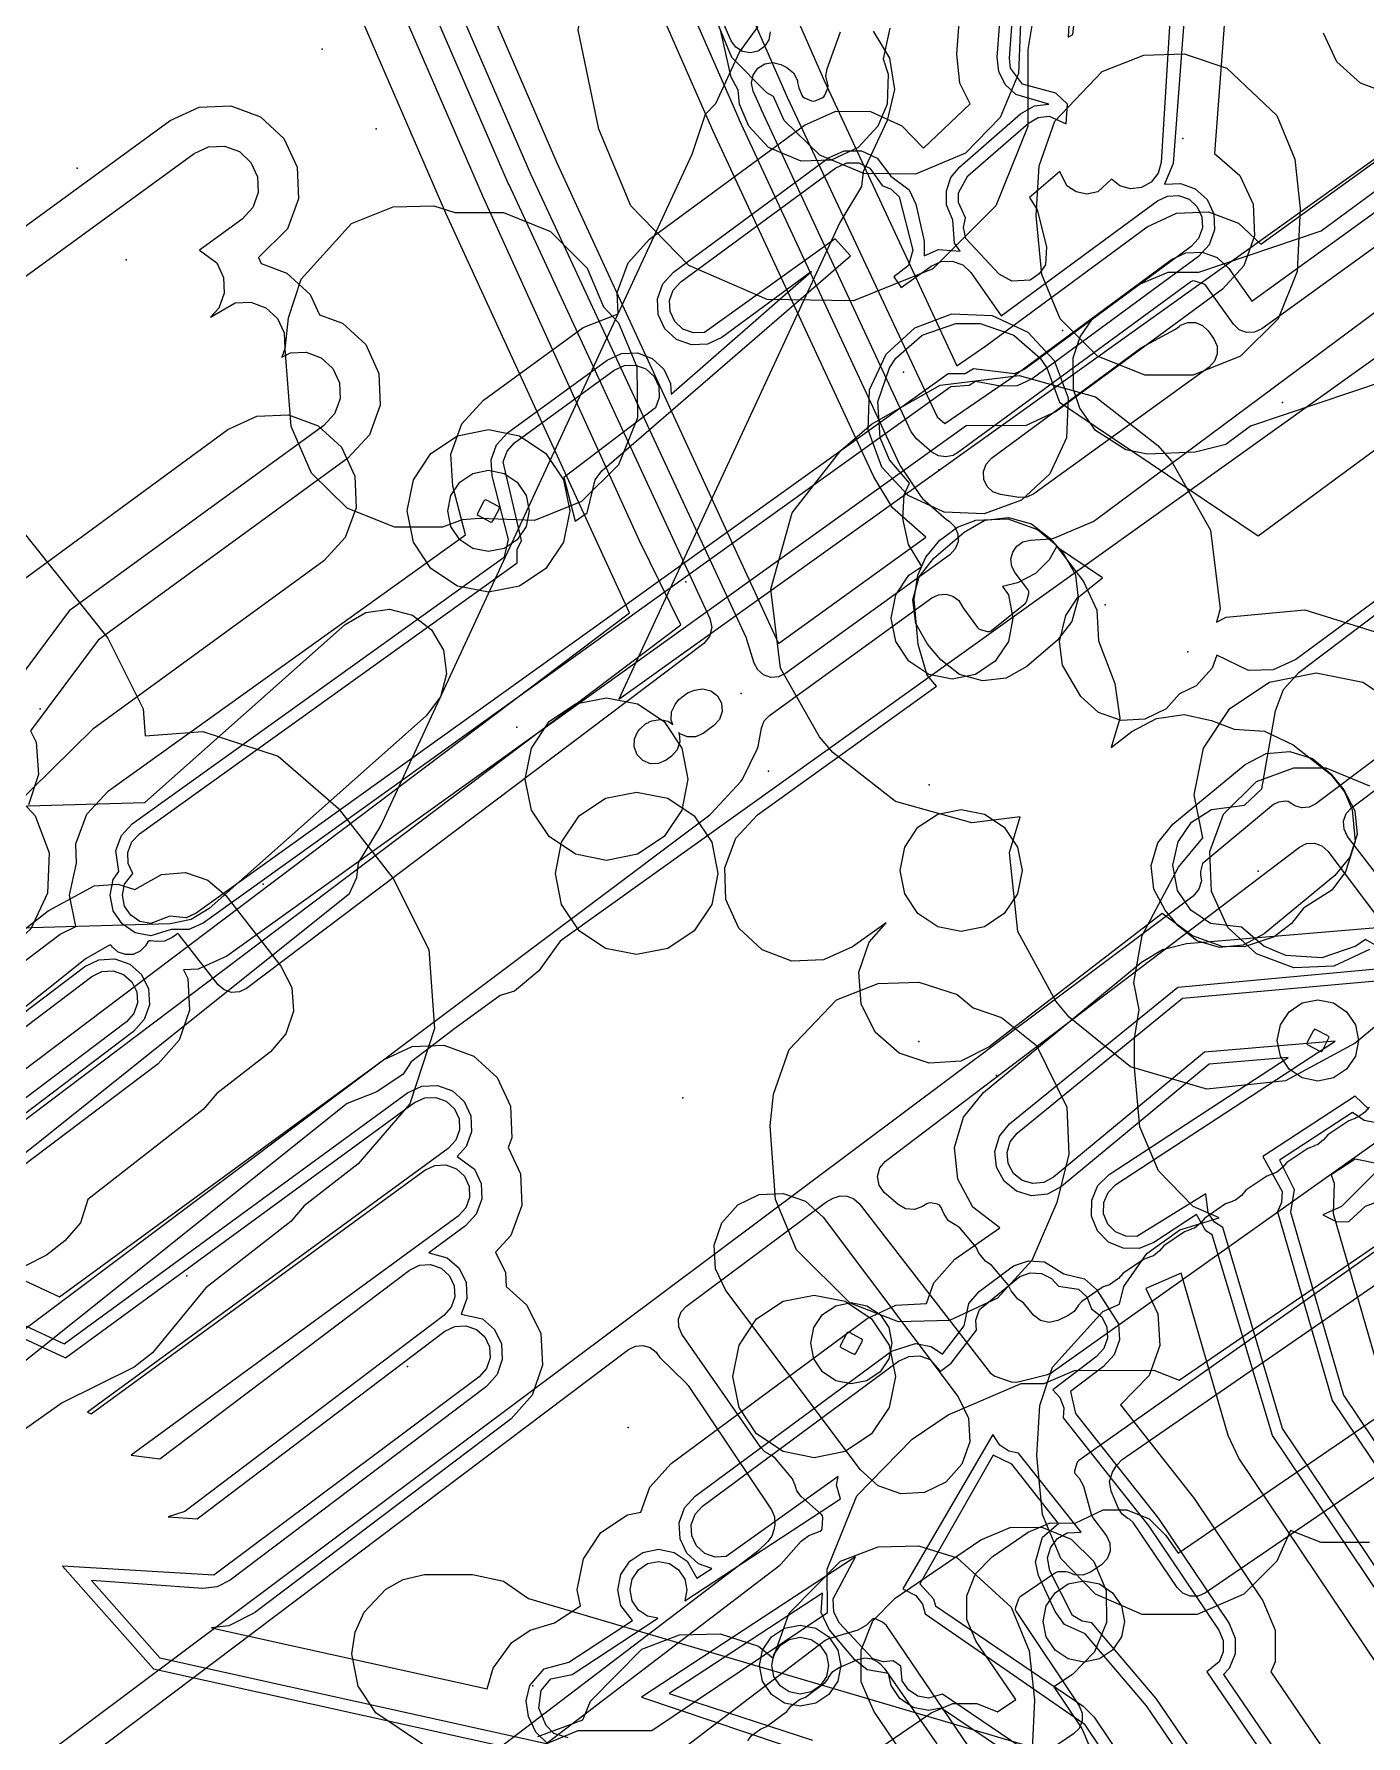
# Model space of a CAD drawing. Header units: metres. Extents: x 8738 to 9560, y -8972 to -7699.
# Drawn here: x 9292.7 to 9325.47, y -7915.73 to -7873.86 of the extents above; entities that cross this region are included whole.
import ezdxf

# ---------------------------------------------------------------- set-up
doc = ezdxf.new("R2010")
doc.units = ezdxf.units.M
for name, color, linetype in [('AI_GREENING_EXCLUSIONS', 1, 'Continuous'), ('AI_GREENING_LAWN', 82, 'Continuous'), ('AI_GREENING_REJECTED', 6, 'Continuous')]:
    doc.layers.add(name, color=color, linetype=linetype)

msp = doc.modelspace()

# ---------------------------------------------------------------- linework, layer by layer
at = {"layer": 'AI_GREENING_EXCLUSIONS'}
for points in [[(9364.585, -7852.899), (9337.717, -7873.147), (9336.942, -7873.894), (9336.596, -7874.009), (9334.321, -7875.69), (9334.111, -7875.986), (9333.104, -7876.534), (9305.641, -7896.173), (9305.12, -7896.907), (9304.52, -7897.405), (9304.171, -7897.513), (9303.051, -7898.324), (9301.98, -7899.146), (9301.779, -7899.448), (9301.13, -7899.882), (9300.401, -7900.165), (9273.981, -7921.29)], [(9364.585, -7852.899), (9337.717, -7873.147), (9336.942, -7873.894), (9336.596, -7874.009), (9334.321, -7875.69), (9334.111, -7875.986), (9333.104, -7876.534), (9305.641, -7896.173), (9305.12, -7896.907), (9304.52, -7897.405), (9304.171, -7897.513), (9303.051, -7898.324), (9301.98, -7899.146), (9301.779, -7899.448), (9301.13, -7899.882), (9300.401, -7900.165), (9273.981, -7921.29)], [(9305.158, -7861.58), (9311.227, -7875.414), (9314.924, -7883.278), (9315.105, -7883.441), (9316.701, -7882.347), (9320.684, -7879.404), (9321.041, -7879.237), (9321.436, -7879.221), (9321.806, -7879.359), (9322.093, -7879.629), (9322.192, -7879.768), (9322.195, -7879.771), (9322.217, -7879.803), (9322.66, -7880.427), (9333.683, -7872.449)], [(9306.372, -7861.858), (9312.139, -7875.003), (9315.403, -7882.024), (9316.121, -7881.532), (9320.09, -7878.6), (9320.805, -7878.265), (9321.593, -7878.233), (9322.333, -7878.509), (9322.886, -7879.029), (9333.088, -7871.645)], [(9300.073, -7864.332), (9305.562, -7877.027), (9311.018, -7888.854), (9314.64, -7886.232), (9313.825, -7885.51), (9313.363, -7884.752), (9309.409, -7876.248), (9304.688, -7865.488)], [(9292.197, -7900.786), (9308.616, -7888.394), (9307.593, -7886.324), (9303.74, -7877.85), (9298.207, -7865.075)], [(9292.36, -7899.41), (9307.353, -7888.095), (9302.829, -7878.264), (9297.605, -7866.199), (9295.554, -7866.568), (9294.758, -7866.541), (9294.46, -7866.6), (9293.695, -7866.448), (9293.046, -7866.014), (9292.612, -7865.365)], [(9336.146, -7868.636), (9327.552, -7874.966), (9326.845, -7875.297), (9326.066, -7875.333), (9325.332, -7875.068), (9324.755, -7874.542), (9324.424, -7873.835)], [(9289.235, -7899.108), (9293.343, -7896.003), (9293.731, -7895.815), (9293.573, -7895.042), (9293.741, -7894.253), (9293.725, -7893.779), (9294, -7893.048), (9294.533, -7892.478), (9303.314, -7886.181), (9303.002, -7884.982), (9302.958, -7884.191), (9303.225, -7883.446), (9303.76, -7882.862), (9306.212, -7881.075), (9307.073, -7880.741), (9307.049, -7880.218), (9307.314, -7879.484), (9307.84, -7878.907), (9311.652, -7876.1), (9312.429, -7875.753), (9313.28, -7875.76), (9314.051, -7876.12), (9314.582, -7876.662), (9315.733, -7875.574), (9315.477, -7875.064), (9315.402, -7874.353), (9315.628, -7871.327)], [(9318.287, -7871.257), (9318.141, -7873.932), (9318.255, -7873.869), (9318.406, -7872.558)], [(9321.026, -7873.022), (9320.726, -7877.042), (9320.516, -7877.552), (9320.904, -7877.534), (9321.271, -7877.667), (9321.559, -7877.93), (9321.725, -7878.283), (9321.743, -7878.673), (9321.61, -7879.04), (9321.347, -7879.328), (9317.256, -7882.342), (9316.887, -7882.511), (9316.482, -7882.52), (9315.864, -7882.407), (9315.705, -7882.5), (9315.258, -7882.538), (9296.864, -7895.729), (9296.509, -7895.89), (9296.075, -7895.886), (9295.573, -7896.042), (9295.19, -7895.966), (9294.866, -7895.749), (9294.649, -7895.425), (9294.573, -7895.042), (9294.649, -7894.659), (9294.783, -7894.459), (9294.712, -7893.941), (9294.849, -7893.576), (9295.116, -7893.291), (9304.278, -7886.72), (9304.376, -7886.294), (9303.97, -7884.73), (9303.948, -7884.335), (9304.081, -7883.962), (9304.349, -7883.67), (9306.801, -7881.883), (9307.155, -7881.72), (9307.155, -7881.72), (9307.545, -7881.704), (9307.911, -7881.838), (9308.198, -7882.103), (9308.362, -7882.457), (9308.372, -7882.718), (9311.829, -7879.696), (9309.619, -7881.323), (9309.266, -7881.489), (9308.876, -7881.507), (9308.509, -7881.374), (9308.221, -7881.111), (9308.056, -7880.758), (9308.038, -7880.368), (9308.17, -7880.001), (9308.433, -7879.713), (9312.245, -7876.905), (9312.633, -7876.731), (9313.059, -7876.735), (9313.444, -7876.915), (9313.78, -7877.351), (9314.234, -7877.687), (9314.392, -7878.044), (9314.596, -7878.955), (9314.604, -7879.317), (9314.951, -7879.16), (9315.483, -7879.2), (9315.348, -7879.003), (9315.302, -7878.439), (9315.149, -7878.056), (9315.147, -7877.713), (9315.26, -7877.39), (9315.476, -7877.123), (9316.973, -7875.821), (9317.312, -7875.627), (9317.67, -7875.581), (9316.859, -7875.345), (9316.597, -7875.102), (9316.437, -7874.783), (9316.399, -7874.427), (9316.625, -7871.402)], [(9320.693, -7872.728), (9320.427, -7877.019), (9320.354, -7877.282), (9320.185, -7877.498), (9319.948, -7877.632), (9319.677, -7877.665), (9319.413, -7877.592), (9319.206, -7877.43), (9318.874, -7877.74), (9318.606, -7877.793), (9318.338, -7877.74), (9318.111, -7877.588), (9317.935, -7877.238), (9317.195, -7877.881), (9317.379, -7878.185), (9317.613, -7879.09), (9317.582, -7879.533), (9317.43, -7879.76), (9317.209, -7879.909), (9316.754, -7879.941), (9316.445, -7879.765), (9315.624, -7878.885), (9315.568, -7878.618), (9315.613, -7878.378), (9315.444, -7878.003), (9315.443, -7877.763), (9315.673, -7877.35), (9317.17, -7876.047), (9317.407, -7875.912), (9317.407, -7875.912), (9317.678, -7875.877), (9318.091, -7876.064), (9318.127, -7875.587), (9317.837, -7875.31), (9317.02, -7875.092), (9316.725, -7874.699), (9316.698, -7874.45), (9316.924, -7871.424)], [(9317.007, -7872.757), (9316.925, -7874.83), (9316.472, -7875.914), (9315.617, -7876.791), (9314.385, -7877.306), (9313.116, -7877.289), (9312.032, -7876.836), (9311.155, -7875.981), (9310.893, -7875.394), (9310.727, -7875.308), (9309.872, -7874.431), (9309.419, -7873.347)], [(9322.023, -7873.096), (9321.747, -7876.796), (9322.364, -7877.337), (9322.696, -7878.043), (9322.731, -7878.823), (9322.466, -7879.557), (9321.94, -7880.133), (9317.849, -7883.147), (9317.112, -7883.485), (9315.632, -7883.5), (9297.447, -7896.542), (9296.736, -7896.864), (9296.378, -7896.876), (9296.484, -7897.095), (9296.529, -7897.874), (9296.273, -7898.612), (9295.754, -7899.194), (9291.969, -7902.056)], [(9313.345, -7873.789), (9313.751, -7874.455), (9313.871, -7875.226), (9313.687, -7875.985), (9313.101, -7877.249), (9313.062, -7877.61), (9312.525, -7878.49), (9307.087, -7890.222), (9330.935, -7873.168)], [(9313.345, -7873.789), (9313.751, -7874.455), (9313.871, -7875.226), (9313.687, -7875.985), (9313.101, -7877.249), (9313.062, -7877.61), (9312.525, -7878.49), (9307.087, -7890.222), (9330.935, -7873.168)], [(9272.956, -7916.988), (9300.458, -7894.998), (9300.64, -7894.605), (9300.679, -7894.244), (9301.228, -7893.349), (9308.895, -7876.81), (9309.22, -7875.832), (9309.471, -7875.567), (9310.059, -7874.301), (9310.519, -7873.671)], [(9272.956, -7916.988), (9300.458, -7894.998), (9300.64, -7894.605), (9300.679, -7894.244), (9301.228, -7893.349), (9308.895, -7876.81), (9309.22, -7875.832), (9309.471, -7875.567), (9310.059, -7874.301), (9310.519, -7873.671)], [(9313.757, -7873.713), (9313.593, -7874.471), (9313.718, -7874.846), (9313.689, -7875.586), (9313.462, -7876.127), (9312.976, -7876.652), (9312.316, -7876.959), (9311.576, -7876.988), (9310.769, -7876.652), (9310.283, -7876.127), (9310.057, -7875.586), (9310.027, -7875.241), (9309.855, -7874.916), (9309.589, -7873.757)], [(9325.939, -7882.392), (9322.627, -7883.504), (9322.025, -7883.955), (9321.269, -7884.148), (9320.093, -7884.195), (9319.564, -7884.086), (9318.816, -7883.614), (9318.426, -7883.062), (9318.271, -7882.602), (9318.266, -7881.822), (9318.439, -7881.31), (9318.743, -7880.863), (9318.743, -7880.863), (9319.882, -7880.02), (9320.602, -7879.717), (9321.354, -7879.713), (9324.368, -7878.7), (9330.135, -7874.453)], [(9286.381, -7883.033), (9296.052, -7875.987), (9296.76, -7875.659), (9297.54, -7875.627), (9298.272, -7875.896), (9298.846, -7876.425), (9299.174, -7877.134), (9299.206, -7877.913), (9298.936, -7878.646), (9298.219, -7879.357), (9298.287, -7879.506), (9298.923, -7879.739), (9299.497, -7880.268), (9299.727, -7880.764), (9300.286, -7880.969), (9300.86, -7881.498), (9301.187, -7882.206), (9301.219, -7882.986), (9300.95, -7883.719), (9300.421, -7884.292), (9294.276, -7888.77), (9292.611, -7891.003), (9292.754, -7891.282), (9292.813, -7892.073), (9292.56, -7892.824)], [(9286.482, -7884.197), (9296.641, -7876.795), (9296.995, -7876.631), (9297.385, -7876.615), (9297.751, -7876.75), (9298.038, -7877.014), (9298.202, -7877.368), (9298.218, -7877.758), (9298.083, -7878.124), (9297.819, -7878.411), (9296.772, -7879.174), (9297.199, -7879.49), (9297.363, -7879.844), (9297.379, -7880.234), (9297.245, -7880.6), (9297.042, -7880.82), (9297.646, -7880.474), (9298.036, -7880.458), (9298.402, -7880.593), (9298.689, -7880.857), (9298.853, -7881.211), (9298.869, -7881.601), (9298.795, -7881.803), (9299.008, -7881.704), (9299.398, -7881.688), (9299.764, -7881.823), (9300.051, -7882.087), (9300.215, -7882.441), (9300.231, -7882.831), (9300.096, -7883.197), (9299.832, -7883.484), (9293.564, -7888.051), (9291.408, -7890.945)], [(9329.825, -7884.765), (9323.743, -7889.245), (9323.188, -7889.5), (9322.579, -7889.512), (9321.798, -7889.135), (9321.686, -7889.456), (9321.296, -7889.893), (9320.88, -7890.093), (9320.556, -7890.455), (9320.029, -7890.709), (9319.445, -7890.742), (9318.892, -7890.549), (9318.456, -7890.159), (9318.005, -7889.387), (9317.929, -7888.804), (9318.083, -7888.163), (9318.376, -7887.728), (9318.985, -7887.239), (9317.854, -7886.477), (9317.678, -7886.789), (9317.339, -7887.129), (9316.897, -7887.362), (9316.897, -7887.362), (9316.531, -7887.445), (9316.671, -7887.654), (9316.785, -7888.228), (9316.671, -7888.802), (9316.346, -7889.289), (9315.859, -7889.614), (9315.285, -7889.728), (9314.711, -7889.614), (9314.224, -7889.289), (9313.899, -7888.802), (9313.785, -7888.228), (9313.899, -7887.654), (9314.224, -7887.167), (9314.54, -7886.956), (9314.215, -7886.418), (9314.079, -7885.777), (9314.108, -7885.193), (9314.243, -7884.908), (9313.745, -7884.332), (9313.518, -7883.791), (9313.459, -7882.905), (9313.745, -7882.072), (9313.906, -7881.833), (9314.549, -7881.267), (9315.383, -7880.982), (9315.976, -7880.982), (9316.81, -7881.267), (9317.454, -7881.833), (9317.614, -7882.072), (9317.931, -7882.91), (9322.815, -7886.203), (9328.046, -7882.35)], [(9326.899, -7897.283), (9325.202, -7898.683), (9323.492, -7899.613), (9321.552, -7899.818), (9319.677, -7899.264), (9318.164, -7898.04), (9317.838, -7897.649), (9316.906, -7895.935), (9316.701, -7893.996), (9316.96, -7893.117), (9316.96, -7893.117), (9315.771, -7893.262), (9313.892, -7892.738), (9312.356, -7891.536), (9312.025, -7891.151), (9311.067, -7889.455), (9310.83, -7887.515), (9311.354, -7885.636), (9312.553, -7884.102), (9313.302, -7883.457), (9314.997, -7882.498), (9316.934, -7882.26), (9318.817, -7882.782), (9320.352, -7883.981), (9320.684, -7884.366), (9321.645, -7886.063), (9321.883, -7888), (9321.795, -7888.323), (9322.032, -7888.2), (9323.968, -7888.026), (9325.831, -7888.607)], [(9291.452, -7888), (9297.472, -7883.587), (9298.18, -7883.259), (9298.959, -7883.227), (9299.692, -7883.496), (9300.266, -7884.025), (9300.593, -7884.733), (9300.625, -7885.513), (9300.356, -7886.246), (9299.827, -7886.819), (9294.149, -7890.957), (9286.123, -7898.839)], [(9325.806, -7896.331), (9325.46, -7896.136), (9325.217, -7896.301), (9325.217, -7896.301), (9324.384, -7896.586), (9323.498, -7896.527), (9322.957, -7896.301), (9322.41, -7895.831), (9321.648, -7895.738), (9321.161, -7895.413), (9320.836, -7894.926), (9320.722, -7894.302), (9320.846, -7893.73), (9321.18, -7893.249), (9321.672, -7892.932), (9322.478, -7892.832), (9322.904, -7892.429), (9323.243, -7890.505), (9323.44, -7889.982), (9323.816, -7889.568), (9329.775, -7885.064)], [(9291.871, -7885.404), (9294.513, -7888.722), (9295.385, -7890.459), (9295.434, -7891.119), (9296.851, -7891.014), (9298.703, -7891.626), (9300.181, -7892.9), (9301.535, -7894.634), (9302.412, -7896.376), (9302.556, -7898.322), (9301.945, -7900.175), (9300.671, -7901.652), (9299.349, -7902.684), (9299.014, -7903.072), (9296.928, -7904.701), (9295.612, -7906.305), (9295.163, -7906.656), (9293.393, -7907.535), (9292.492, -7908.169)], [(9292.27, -7892.852), (9295.422, -7892.763), (9300.358, -7888.384), (9300.863, -7888.089), (9301.443, -7888.009), (9302.009, -7888.157), (9302.475, -7888.511), (9302.771, -7889.016), (9302.851, -7889.596), (9302.702, -7890.162), (9302.349, -7890.628), (9297.005, -7895.369), (9296.562, -7895.642), (9296.052, -7895.747), (9292.355, -7895.851)], [(9325.553, -7910.97), (9324.365, -7910.97), (9323.611, -7910.672), (9323.278, -7911.427), (9322.468, -7912.237), (9321.317, -7912.736), (9319.967, -7912.736), (9318.816, -7912.237), (9317.961, -7911.36), (9317.508, -7910.277), (9317.375, -7908.823), (9317.443, -7907.601), (9317.754, -7906.655), (9318.992, -7905.282), (9319.406, -7905.106), (9319.509, -7904.673), (9319.509, -7904.673), (9320.081, -7903.859), (9320.888, -7903.277), (9321.855, -7902.983), (9321.218, -7902.7), (9320.363, -7901.823), (9319.91, -7900.739), (9319.777, -7899.286), (9319.778, -7898.568), (9319.892, -7897.853), (9319.761, -7897.19), (9319.961, -7896.033), (9320.86, -7894.353), (9321.455, -7893.631), (9321.245, -7892.574), (9321.473, -7891.426), (9322.124, -7890.453), (9323.097, -7889.802), (9324.245, -7889.574), (9325.393, -7889.802), (9326.366, -7890.453)], [(9325.559, -7896.378), (9324.677, -7896.787), (9323.691, -7896.826), (9323.691, -7896.826), (9322.774, -7896.485), (9322.075, -7895.838), (9321.666, -7894.956), (9321.627, -7893.97), (9321.968, -7893.053), (9322.774, -7892.247), (9323.691, -7891.906), (9324.483, -7891.906), (9325.559, -7892.354)], [(9285.785, -7901.094), (9293.045, -7895.427), (9294.181, -7894.811), (9294.764, -7894.768), (9295.176, -7894.904), (9295.839, -7894.531), (9296.423, -7894.488), (9296.979, -7894.672), (9297.422, -7895.054), (9298.776, -7896.788), (9299.039, -7897.311), (9299.082, -7897.894), (9298.899, -7898.45), (9298.517, -7898.893), (9297.195, -7899.925), (9296.86, -7900.314), (9294.023, -7902.529), (9293.84, -7903.103), (9293.458, -7903.546), (9293.009, -7903.897), (9292.486, -7904.16)], [(9291.029, -7903.856), (9293.327, -7904.921), (9301.296, -7899.095), (9302.004, -7898.766), (9302.784, -7898.733), (9303.517, -7899.001), (9304.091, -7899.529), (9304.42, -7900.236), (9304.453, -7901.016), (9304.367, -7901.25), (9304.669, -7901.899), (9304.702, -7902.679), (9304.434, -7903.412), (9304.056, -7903.823), (9304.297, -7904.322), (9304.317, -7904.672), (9304.826, -7905.125), (9305.166, -7905.827), (9305.212, -7906.606), (9304.955, -7907.343), (9304.437, -7907.926), (9298.128, -7912.694), (9297.491, -7913.016), (9297.065, -7913.063), (9303.845, -7914.564), (9303.996, -7914.058), (9304.459, -7913.43), (9304.903, -7913.122), (9305.502, -7912.945), (9306.141, -7912.527), (9306.063, -7912.134), (9306.215, -7911.369), (9306.649, -7910.72), (9307.298, -7910.286), (9307.627, -7910.221), (9307.849, -7909.603), (9308.374, -7909.026), (9313.199, -7905.46), (9313.905, -7905.127), (9314.66, -7905.091), (9314.835, -7904.583), (9315.352, -7903.999), (9316.462, -7903.226), (9315.796, -7902.715), (9315.426, -7902.028), (9315.346, -7901.252), (9315.57, -7900.504), (9316.063, -7899.899), (9319.945, -7896.687), (9320.463, -7896.377), (9321.051, -7896.235), (9326.92, -7895.738)], [(9289.838, -7899.906), (9293.946, -7896.801), (9293.946, -7896.801), (9294.297, -7896.631), (9294.686, -7896.608), (9295.055, -7896.737), (9295.346, -7896.996), (9295.516, -7897.347), (9295.539, -7897.737), (9295.411, -7898.105), (9295.151, -7898.397), (9291.205, -7901.38)], [(9327.012, -7914.054), (9323.169, -7908.332), (9321.689, -7903.401), (9321.534, -7903.3), (9321.297, -7902.901), (9320.25, -7903.586), (9319.888, -7903.732), (9319.498, -7903.729), (9319.139, -7903.576), (9318.866, -7903.297), (9318.72, -7902.936), (9318.723, -7902.545), (9318.723, -7902.545), (9318.876, -7902.186), (9319.155, -7901.913), (9323.553, -7899.034), (9321.616, -7899.198), (9317.975, -7902.21), (9317.632, -7902.396), (9317.243, -7902.436), (9316.87, -7902.324), (9316.567, -7902.077), (9316.382, -7901.734), (9316.342, -7901.346), (9316.454, -7900.972), (9316.7, -7900.669), (9320.842, -7897.302), (9327.328, -7896.707)], [(9327.261, -7913.887), (9323.418, -7908.164), (9321.949, -7903.219), (9321.744, -7903.085), (9321.59, -7902.86), (9321.531, -7902.39), (9319.832, -7903.438), (9319.559, -7903.435), (9319.308, -7903.328), (9319.117, -7903.133), (9319.014, -7902.88), (9319.017, -7902.607), (9319.017, -7902.607), (9319.124, -7902.355), (9319.319, -7902.164), (9324.711, -7898.635), (9321.497, -7898.907), (9317.784, -7901.979), (9317.543, -7902.109), (9317.272, -7902.137), (9317.01, -7902.059), (9316.798, -7901.886), (9316.668, -7901.646), (9316.641, -7901.374), (9316.719, -7901.112), (9316.891, -7900.901), (9320.955, -7897.58), (9327.456, -7896.997)], [(9304.282, -7916.337), (9306.084, -7915.591), (9307.901, -7915.591), (9312.219, -7912.693), (9312.21, -7911.624), (9312.94, -7909.818), (9314.304, -7908.427), (9315.187, -7907.824), (9316.985, -7907.059), (9317.549, -7907.054), (9318.298, -7906.738), (9320.248, -7906.724), (9320.871, -7906.976), (9331.473, -7899.727), (9333.268, -7898.963), (9335.58, -7898.94), (9337.389, -7899.669), (9338.782, -7901.035), (9345.196, -7910.433), (9345.96, -7912.228), (9346.019, -7913.557), (9347.81, -7916.092)], [(9287.792, -7903.458), (9293.441, -7906.076), (9301.887, -7899.902), (9302.24, -7899.737), (9302.63, -7899.721), (9302.997, -7899.855), (9303.284, -7900.119), (9303.448, -7900.473), (9303.465, -7900.863), (9303.331, -7901.229), (9303.111, -7901.469), (9303.533, -7901.782), (9303.697, -7902.136), (9303.714, -7902.525), (9303.58, -7902.892), (9303.316, -7903.179), (9302.412, -7903.84), (9302.868, -7903.963), (9303.159, -7904.222), (9303.329, -7904.574), (9303.352, -7904.963), (9303.208, -7905.35), (9303.737, -7905.468), (9304.029, -7905.728), (9304.199, -7906.079), (9304.221, -7906.468), (9304.093, -7906.837), (9303.834, -7907.128), (9297.525, -7911.896), (9297.207, -7912.057), (9296.852, -7912.096), (9294.111, -7911.903), (9295.798, -7913.806), (9305.337, -7915.919), (9305.047, -7915.633), (9304.867, -7915.247), (9304.808, -7914.861), (9304.902, -7914.482), (9305.25, -7914.076), (9305.857, -7913.908), (9307.421, -7912.884), (9307.139, -7912.517), (9307.063, -7912.134), (9307.139, -7911.751), (9307.356, -7911.427), (9307.68, -7911.21), (9308.063, -7911.134), (9308.446, -7911.21), (9308.77, -7911.427), (9309.006, -7911.847), (9309.372, -7911.608), (9309.047, -7911.491), (9308.759, -7911.228), (9308.593, -7910.875), (9308.574, -7910.486), (9308.706, -7910.118), (9308.969, -7909.83), (9313.794, -7906.264), (9314.388, -7906.068), (9314.771, -7906.144), (9315.055, -7906.334), (9315.583, -7905.64), (9315.699, -7905.087), (9315.957, -7904.795), (9316.802, -7904.162), (9317.171, -7904.035), (9317.561, -7904.059), (9318.04, -7904.359), (9318.548, -7904.48), (9318.839, -7904.74), (9319.383, -7905.591), (9319.405, -7905.98), (9319.276, -7906.349), (9319.016, -7906.639), (9318.199, -7907.254), (9318.322, -7907.796), (9320.364, -7910.379), (9322.102, -7912.96), (9322.252, -7913.32), (9322.253, -7913.71), (9322.104, -7914.071), (9321.962, -7914.214), (9324.315, -7917.663)], [(9287.572, -7903.687), (9293.475, -7906.423), (9302.064, -7900.144), (9302.311, -7900.029), (9302.584, -7900.017), (9302.841, -7900.111), (9303.042, -7900.296), (9303.157, -7900.544), (9303.168, -7900.817), (9303.075, -7901.073), (9302.89, -7901.274), (9294.015, -7907.763), (9294.106, -7907.806), (9302.312, -7901.807), (9302.56, -7901.692), (9302.833, -7901.68), (9303.09, -7901.774), (9303.291, -7901.959), (9303.406, -7902.207), (9303.417, -7902.479), (9303.324, -7902.736), (9303.139, -7902.937), (9295.091, -7908.821), (9295.792, -7908.913), (9301.939, -7904.267), (9302.185, -7904.148), (9302.458, -7904.132), (9302.716, -7904.222), (9302.92, -7904.403), (9303.039, -7904.649), (9303.055, -7904.922), (9302.965, -7905.18), (9302.784, -7905.384), (9296.408, -7910.202), (9295.996, -7910.332), (9296.71, -7910.382), (9302.809, -7905.772), (9303.055, -7905.653), (9303.327, -7905.637), (9303.585, -7905.727), (9303.789, -7905.909), (9303.908, -7906.154), (9303.924, -7906.427), (9303.834, -7906.685), (9303.653, -7906.889), (9297.121, -7911.77), (9293.399, -7911.552), (9295.638, -7914.078), (9311.192, -7917.523)], [(9325.542, -7900.305), (9325.203, -7899.986), (9322.934, -7901.471), (9323.404, -7902.333), (9323.395, -7902.606), (9323.293, -7902.829), (9324.641, -7907.474), (9328.423, -7913.106)], [(9325.81, -7900.658), (9325.427, -7900.582), (9325.137, -7900.388), (9323.343, -7901.562), (9323.7, -7902.285), (9323.61, -7902.843), (9324.916, -7907.346), (9328.672, -7912.939)], [(9325.68, -7901.89), (9324.87, -7902.7), (9324.409, -7902.91), (9324.75, -7903.082), (9325.052, -7903.073), (9325.461, -7902.69), (9326.392, -7902.34)], [(9325.81, -7901.658), (9325.206, -7901.538), (9324.613, -7901.926), (9324.688, -7902.125), (9324.661, -7902.877), (9325.833, -7906.918)], [(9308.261, -7919.615), (9314.769, -7915.159), (9315.308, -7914.931), (9315.893, -7914.927), (9316.407, -7915.135), (9316.853, -7914.832), (9315.881, -7913.4), (9315.653, -7912.861), (9315.649, -7912.277), (9315.867, -7911.735), (9316.277, -7911.318), (9317.16, -7910.715), (9317.7, -7910.486), (9318.318, -7910.494), (9319.005, -7910.166), (9319.59, -7910.162), (9320.133, -7910.382), (9320.549, -7910.793), (9320.847, -7911.231), (9333.446, -7902.618)], [(9305.843, -7915.772), (9305.49, -7915.664), (9305.298, -7915.469), (9305.121, -7915.044), (9305.173, -7914.61), (9305.417, -7914.325), (9305.941, -7914.212), (9308.05, -7912.831), (9307.795, -7912.781), (9307.568, -7912.629), (9307.416, -7912.402), (9307.363, -7912.134), (9307.416, -7911.866), (9307.568, -7911.639), (9307.795, -7911.487), (9308.063, -7911.434), (9308.331, -7911.487), (9308.558, -7911.639), (9308.71, -7911.866), (9308.763, -7912.134), (9308.71, -7912.399), (9312.544, -7909.89), (9312.445, -7909.554), (9312.487, -7909.343), (9309.732, -7911.313), (9309.459, -7911.326), (9309.202, -7911.234), (9309, -7911.05), (9308.884, -7910.803), (9308.871, -7910.53), (9308.963, -7910.273), (9309.147, -7910.071), (9313.972, -7906.505), (9314.219, -7906.389), (9314.492, -7906.376), (9314.749, -7906.468), (9315.002, -7906.751), (9315.266, -7906.552), (9315.884, -7905.74), (9315.869, -7905.496), (9315.958, -7905.238), (9316.953, -7904.421), (9317.212, -7904.332), (9317.484, -7904.349), (9317.73, -7904.469), (9317.901, -7904.662), (9318.395, -7904.739), (9318.599, -7904.921), (9318.72, -7905.22), (9318.974, -7905.419), (9319.092, -7905.666), (9319.108, -7905.938), (9319.017, -7906.196), (9318.835, -7906.4), (9317.762, -7907.208), (9317.94, -7907.401), (9318.034, -7907.658), (9318.024, -7907.902), (9320.129, -7910.565), (9321.853, -7913.127), (9321.958, -7913.379), (9321.959, -7913.653), (9321.855, -7913.905), (9321.551, -7914.145), (9324.068, -7917.832)], [(9326.182, -7914.611), (9322.339, -7908.889), (9322.079, -7908.331), (9320.921, -7904.342), (9320.05, -7904.715), (9320.351, -7905.341), (9320.395, -7906.12), (9320.137, -7906.857), (9319.427, -7907.581), (9321.24, -7909.884), (9322.932, -7912.403), (9323.232, -7913.123), (9323.234, -7913.903), (9323.131, -7914.153), (9325.141, -7917.099)], [(9322.911, -7918.621), (9320.307, -7914.805), (9318.727, -7912.942), (9318.485, -7912.904), (9318.252, -7912.762), (9317.689, -7911.667), (9317.638, -7911.342), (9317.713, -7911.079), (9317.883, -7910.866), (9318.121, -7910.733), (9318.462, -7910.714), (9316.925, -7908.77), (9316.686, -7908.724), (9316.458, -7908.573), (9316.291, -7908.314), (9314.078, -7912.105), (9314.394, -7912.267), (9314.561, -7912.484), (9314.625, -7912.719), (9318.533, -7915.429), (9322.965, -7922.029)], [(9322.663, -7918.79), (9320.068, -7914.987), (9318.564, -7913.215), (9318.049, -7912.982), (9317.819, -7912.667), (9317.412, -7911.782), (9317.336, -7911.439), (9317.508, -7910.838), (9317.908, -7910.497), (9316.754, -7909.037), (9316.296, -7908.819), (9314.492, -7911.984), (9314.83, -7912.35), (9314.878, -7912.529), (9318.513, -7914.991), (9318.782, -7915.262), (9323.214, -7921.861)], [(9315.171, -7917.786), (9313.358, -7915.114), (9313.054, -7914.395), (9313.048, -7913.615), (9313.341, -7912.892), (9313.888, -7912.337), (9315.998, -7910.903), (9316.717, -7910.599), (9317.497, -7910.593), (9317.497, -7910.593), (9318.22, -7910.886), (9318.776, -7911.433), (9319.081, -7912.152), (9319.087, -7912.932), (9318.794, -7913.655), (9318.246, -7914.211), (9317.79, -7914.522), (9318.481, -7915.54), (9318.785, -7916.259)], [(9305.095, -7915.742), (9306.204, -7915.332), (9306.394, -7914.871), (9307.653, -7913.592), (9308.584, -7913.242), (9309.579, -7913.215), (9310.527, -7913.515), (9310.889, -7913.814), (9311.28, -7912.703), (9312.539, -7911.424), (9313.47, -7911.074), (9314.464, -7911.047), (9315.413, -7911.348), (9316.738, -7912.558), (9317.185, -7913.633), (9317.318, -7914.85), (9317.241, -7916.395)], [(9317.447, -7916.322), (9315.05, -7914.698), (9314.709, -7914.8), (9314.441, -7914.747), (9314.214, -7914.595), (9314.062, -7914.368), (9314.028, -7914.006), (9313.84, -7913.878), (9313.597, -7913.907), (9313.334, -7913.832), (9312.516, -7912.95), (9312.374, -7912.682), (9312.363, -7912.356), (9312.913, -7911.321), (9307.643, -7914.771), (9311.961, -7916.225)], [(9302.254, -7915.931), (9301.106, -7915.154), (9300.672, -7914.505), (9300.672, -7914.505), (9300.52, -7913.708), (9300.602, -7913.174), (9300.823, -7912.681), (9301.357, -7912.113), (9301.784, -7911.88), (9302.309, -7911.751), (9303.486, -7911.755), (9304.249, -7911.919), (9304.867, -7912.347), (9317.687, -7916.128)], [(9317.23, -7916.538), (9315.017, -7915.039), (9314.709, -7915.1), (9314.326, -7915.024), (9314.002, -7914.807), (9313.785, -7914.483), (9313.726, -7914.188), (9313.198, -7914.099), (9312.892, -7913.856), (9312.259, -7913.11), (9312.067, -7912.686), (9312.097, -7912.214), (9308.329, -7914.68), (9311.85, -7915.833)]]:
    msp.add_lwpolyline(points, dxfattribs=at)
for points in [[(9307.294, -7870.408), (9308.405, -7868.842), (9308.74, -7868.524), (9310.437, -7867.462), (9312.414, -7867.152), (9314.355, -7867.642), (9315.948, -7868.854), (9316.938, -7870.594), (9317.255, -7873.602), (9317.149, -7874.24), (9317.149, -7876.132), (9316.364, -7878.084), (9314.814, -7879.634), (9312.862, -7880.419), (9310.737, -7880.39), (9308.812, -7879.554), (9307.381, -7878.084), (9306.597, -7876.195), (9306.089, -7873.757), (9306.47, -7871.844), (9307.22, -7870.72), (9307.294, -7870.408)], [(9321, -7874.348), (9322.05, -7874.7), (9323.274, -7875.859), (9323.721, -7876.934), (9323.854, -7878.151), (9323.777, -7879.696), (9323.307, -7880.861), (9322.385, -7881.783), (9321.22, -7882.253), (9320.032, -7882.253), (9318.867, -7881.783), (9317.945, -7880.861), (9317.492, -7879.777), (9317.359, -7878.324), (9317.427, -7877.102), (9317.816, -7876.004), (9318.976, -7874.782), (9320.006, -7874.375), (9321, -7874.348)], [(9304.525, -7883.913), (9306.977, -7882.126), (9307.225, -7882.011), (9307.498, -7882), (9307.755, -7882.094), (9307.955, -7882.279), (9308.07, -7882.527), (9308.081, -7882.8), (9307.987, -7883.057), (9305.735, -7884.764), (9306.016, -7885.843), (9306.306, -7885.635), (9306.504, -7884.821), (9306.671, -7884.605), (9312.788, -7879.315), (9312.413, -7878.893), (9309.194, -7881.197), (9308.921, -7881.21), (9308.665, -7881.117), (9308.463, -7880.933), (9308.347, -7880.686), (9308.334, -7880.413), (9308.427, -7880.156), (9308.611, -7879.954), (9312.423, -7877.147), (9312.695, -7877.025), (9312.993, -7877.028), (9313.262, -7877.154), (9313.564, -7877.583), (9313.791, -7877.671), (9313.989, -7877.859), (9314.32, -7879.173), (9314.211, -7879.548), (9313.852, -7879.83), (9314.034, -7880.093), (9314.771, -7879.565), (9315.019, -7879.452), (9315.292, -7879.443), (9315.548, -7879.539), (9315.747, -7879.726), (9316.491, -7880.793), (9320.339, -7877.959), (9320.586, -7877.843), (9320.859, -7877.831), (9321.116, -7877.924), (9321.317, -7878.108), (9321.433, -7878.355), (9321.446, -7878.628), (9321.353, -7878.885), (9321.169, -7879.087), (9317.078, -7882.1), (9316.82, -7882.218), (9315.817, -7882.093), (9315.607, -7882.217), (9315.192, -7882.216), (9296.689, -7895.485), (9296.441, -7895.598), (9296.037, -7895.558), (9295.573, -7895.742), (9295.305, -7895.689), (9295.078, -7895.537), (9294.926, -7895.31), (9294.873, -7895.042), (9294.926, -7894.774), (9295.13, -7894.512), (9295.017, -7894.263), (9295.008, -7893.99), (9295.104, -7893.734), (9295.291, -7893.535), (9304.587, -7886.868), (9304.585, -7886.537), (9304.693, -7886.318), (9304.245, -7884.378), (9304.338, -7884.117), (9304.525, -7883.913)], [(9303.054, -7878.249), (9304.25, -7878.247), (9305.403, -7878.715), (9306.309, -7879.621), (9306.707, -7880.571), (9307.076, -7880.959), (9307.53, -7882.042), (9307.544, -7883.3), (9307.076, -7884.453), (9306.17, -7885.359), (9305.017, -7885.827), (9303.663, -7885.772), (9303.235, -7885.805), (9302.753, -7885.989), (9301.565, -7885.989), (9300.4, -7885.519), (9299.523, -7884.664), (9299.025, -7883.513), (9298.88, -7881.613), (9298.96, -7880.838), (9299.271, -7879.891), (9300.509, -7878.518), (9301.539, -7878.111), (9302.533, -7878.084), (9303.054, -7878.249)], [(9315.284, -7880.742), (9316.27, -7880.781), (9317.152, -7881.19), (9317.799, -7881.889), (9318.14, -7882.806), (9318.101, -7883.792), (9317.692, -7884.674), (9316.993, -7885.321), (9316.076, -7885.662), (9315.09, -7885.623), (9314.208, -7885.214), (9313.561, -7884.515), (9313.22, -7883.598), (9313.259, -7882.612), (9313.668, -7881.73), (9314.367, -7881.083), (9315.284, -7880.742)], [(9304.645, -7887.438), (9303.88, -7887.59), (9303.115, -7887.438), (9302.466, -7887.004), (9302.032, -7886.355), (9301.88, -7885.59), (9302.032, -7884.825), (9302.466, -7884.176), (9303.115, -7883.742), (9303.88, -7883.59), (9304.645, -7883.742), (9305.294, -7884.176), (9305.728, -7884.825), (9305.88, -7885.59), (9305.728, -7886.355), (9305.294, -7887.004), (9304.645, -7887.438)], [(9303.88, -7886.59), (9303.497, -7886.514), (9303.173, -7886.297), (9302.956, -7885.973), (9302.88, -7885.59), (9302.956, -7885.207), (9303.173, -7884.883), (9303.497, -7884.666), (9303.88, -7884.59), (9304.263, -7884.666), (9304.587, -7884.883), (9304.804, -7885.207), (9304.88, -7885.59), (9304.804, -7885.973), (9304.587, -7886.297), (9304.263, -7886.514), (9303.88, -7886.59)], [(9310.044, -7895.857), (9309.721, -7895.147), (9309.694, -7894.367), (9309.967, -7893.636), (9310.5, -7893.066), (9314.9, -7889.902), (9314.675, -7889.626), (9314.452, -7888.878), (9314.356, -7887.761), (9314.445, -7887.172), (9314.643, -7886.728), (9314.982, -7886.308), (9315.421, -7885.993), (9315.875, -7885.82), (9316.655, -7885.783), (9317.389, -7886.048), (9317.809, -7886.387), (9318.52, -7887.325), (9318.852, -7888.032), (9318.887, -7888.783), (9319.29, -7889.839), (9319.416, -7890.698), (9319.203, -7891.409), (9319.711, -7891.017), (9320.319, -7890.697), (9320.999, -7890.601), (9321.671, -7890.742), (9322.225, -7890.962), (9322.976, -7891.007), (9323.678, -7891.348), (9324.606, -7892.071), (9324.94, -7892.497), (9325.132, -7892.943), (9325.202, -7893.72), (9324.968, -7894.465), (9324.627, -7894.92), (9323.929, -7895.364), (9323.636, -7895.742), (9323.214, -7896.064), (9322.474, -7896.312), (9321.934, -7896.307), (9321.199, -7896.046), (9320.459, -7895.492), (9316.201, -7898.777), (9315.502, -7899.124), (9314.723, -7899.177), (9313.984, -7898.928), (9313.396, -7898.415), (9313.049, -7897.716), (9312.996, -7896.937), (9313.245, -7896.198), (9313.662, -7895.719), (9312.835, -7896.314), (9312.125, -7896.637), (9311.345, -7896.664), (9310.614, -7896.39), (9310.044, -7895.857)], [(9315.47, -7889.615), (9315.01, -7889.254), (9314.679, -7888.869), (9314.391, -7888.359), (9314.32, -7887.778), (9314.477, -7887.214), (9314.837, -7886.754), (9315.586, -7886.109), (9316.096, -7885.821), (9316.677, -7885.75), (9317.241, -7885.907), (9317.701, -7886.266), (9318.034, -7886.653), (9318.322, -7887.163), (9318.393, -7887.744), (9318.236, -7888.307), (9317.877, -7888.767), (9317.125, -7889.413), (9316.615, -7889.701), (9316.034, -7889.772), (9315.47, -7889.615)], [(9308.634, -7891.422), (9308.786, -7892.187), (9308.634, -7892.952), (9308.2, -7893.601), (9307.551, -7894.035), (9306.786, -7894.187), (9306.021, -7894.035), (9305.372, -7893.601), (9304.938, -7892.952), (9304.786, -7892.187), (9304.938, -7891.422), (9305.372, -7890.773), (9306.021, -7890.339), (9306.786, -7890.187), (9307.551, -7890.339), (9308.2, -7890.773), (9308.634, -7891.422)], [(9325.197, -7892.969), (9325.25, -7893.552), (9325.075, -7894.11), (9324.7, -7894.56), (9322.964, -7895.992), (9322.45, -7896.272), (9321.868, -7896.333), (9321.308, -7896.167), (9320.853, -7895.799), (9320.527, -7895.409), (9320.248, -7894.895), (9320.186, -7894.313), (9320.352, -7893.752), (9320.72, -7893.297), (9322.498, -7891.83), (9323.015, -7891.559), (9323.598, -7891.506), (9324.156, -7891.681), (9324.606, -7892.056), (9324.925, -7892.451), (9325.197, -7892.969)], [(9290.214, -7891.94), (9291.2, -7891.979), (9292.082, -7892.388), (9292.729, -7893.087), (9293.07, -7894.004), (9293.031, -7894.99), (9292.622, -7895.872), (9291.923, -7896.519), (9291.006, -7896.86), (9290.02, -7896.821), (9289.138, -7896.412), (9288.491, -7895.713), (9288.15, -7894.796), (9288.189, -7893.81), (9288.598, -7892.928), (9289.297, -7892.281), (9290.214, -7891.94)], [(9309.374, -7893.741), (9309.526, -7894.506), (9309.374, -7895.271), (9308.94, -7895.92), (9308.291, -7896.354), (9307.526, -7896.506), (9306.761, -7896.354), (9306.112, -7895.92), (9305.678, -7895.271), (9305.526, -7894.506), (9305.678, -7893.741), (9306.112, -7893.092), (9306.761, -7892.658), (9307.526, -7892.506), (9308.291, -7892.658), (9308.94, -7893.092), (9309.374, -7893.741)], [(9316.569, -7895.495), (9316.082, -7895.82), (9315.508, -7895.934), (9314.934, -7895.82), (9314.447, -7895.495), (9314.122, -7895.008), (9314.008, -7894.434), (9314.122, -7893.86), (9314.447, -7893.373), (9314.934, -7893.048), (9315.508, -7892.934), (9316.082, -7893.048), (9316.569, -7893.373), (9316.894, -7893.86), (9317.008, -7894.434), (9316.894, -7895.008), (9316.569, -7895.495)], [(9294.372, -7896.921), (9294.645, -7896.906), (9294.903, -7896.995), (9295.107, -7897.177), (9295.226, -7897.423), (9295.242, -7897.695), (9295.152, -7897.953), (9294.971, -7898.157), (9290.975, -7901.177), (9290.517, -7901.967), (9290.562, -7902.207), (9290.506, -7902.475), (9289.684, -7903.353), (9289.291, -7903.546), (9288.924, -7903.498), (9288.639, -7903.278), (9288.502, -7902.95), (9288.752, -7901.773), (9288.871, -7901.527), (9289.075, -7901.345), (9289.306, -7901.265), (9290.019, -7900.145), (9294.126, -7897.04), (9294.372, -7896.921)], [(9314.466, -7897.185), (9315.415, -7897.485), (9315.808, -7897.813), (9316.503, -7898.049), (9317.366, -7898.744), (9318.112, -7900.255), (9318.157, -7901.418), (9317.861, -7902.605), (9317.252, -7904.028), (9316.408, -7904.957), (9315.223, -7905.503), (9313.967, -7905.539), (9312.783, -7905.083), (9311.456, -7903.765), (9310.941, -7902.533), (9310.813, -7900.714), (9310.893, -7899.939), (9311.282, -7898.841), (9312.442, -7897.619), (9313.472, -7897.212), (9314.466, -7897.185)], [(9323.904, -7899.54), (9323.58, -7899.323), (9323.363, -7898.999), (9323.287, -7898.616), (9323.363, -7898.233), (9323.58, -7897.909), (9323.904, -7897.692), (9324.287, -7897.616), (9324.67, -7897.692), (9324.994, -7897.909), (9325.211, -7898.233), (9325.287, -7898.616), (9325.211, -7898.999), (9324.994, -7899.323), (9324.67, -7899.54), (9324.287, -7899.616), (9323.904, -7899.54)], [(9315.434, -7907.38), (9315.688, -7907.908), (9315.72, -7908.492), (9315.526, -7909.044), (9315.136, -7909.48), (9314.608, -7909.734), (9314.024, -7909.766), (9313.472, -7909.572), (9313.036, -7909.182), (9309.718, -7904.764), (9309.464, -7904.236), (9309.432, -7903.652), (9309.626, -7903.1), (9310.016, -7902.664), (9310.544, -7902.41), (9311.128, -7902.378), (9311.68, -7902.572), (9312.116, -7902.962), (9315.434, -7907.38)], [(9313.893, -7906.881), (9313.741, -7907.646), (9313.307, -7908.295), (9312.658, -7908.729), (9311.893, -7908.881), (9311.128, -7908.729), (9310.479, -7908.295), (9310.045, -7907.646), (9309.893, -7906.881), (9310.045, -7906.116), (9310.479, -7905.467), (9311.128, -7905.033), (9311.893, -7904.881), (9312.658, -7905.033), (9313.307, -7905.467), (9313.741, -7906.116), (9313.893, -7906.881)], [(9312.425, -7906.989), (9312.101, -7906.772), (9311.884, -7906.448), (9311.808, -7906.065), (9311.884, -7905.682), (9312.101, -7905.358), (9312.425, -7905.141), (9312.808, -7905.065), (9313.191, -7905.141), (9313.515, -7905.358), (9313.732, -7905.682), (9313.808, -7906.065), (9313.732, -7906.448), (9313.515, -7906.772), (9313.191, -7906.989), (9312.808, -7907.065), (9312.425, -7906.989)], [(9318.145, -7913.833), (9317.821, -7913.616), (9317.604, -7913.292), (9317.528, -7912.909), (9317.604, -7912.526), (9317.821, -7912.202), (9318.145, -7911.985), (9318.528, -7911.909), (9318.911, -7911.985), (9319.235, -7912.202), (9319.452, -7912.526), (9319.528, -7912.909), (9319.452, -7913.292), (9319.235, -7913.616), (9318.911, -7913.833), (9318.528, -7913.909), (9318.145, -7913.833)], [(9311.166, -7914.921), (9310.842, -7914.704), (9310.625, -7914.38), (9310.549, -7913.997), (9310.625, -7913.614), (9310.842, -7913.29), (9311.166, -7913.073), (9311.549, -7912.997), (9311.932, -7913.073), (9312.256, -7913.29), (9312.473, -7913.614), (9312.549, -7913.997), (9312.473, -7914.38), (9312.256, -7914.704), (9311.932, -7914.921), (9311.549, -7914.997), (9311.166, -7914.921)], [(9311.054, -7914.492), (9310.902, -7914.265), (9310.849, -7913.997), (9310.902, -7913.729), (9311.054, -7913.502), (9311.281, -7913.35), (9311.549, -7913.297), (9311.817, -7913.35), (9312.044, -7913.502), (9312.196, -7913.729), (9312.249, -7913.997), (9312.196, -7914.265), (9312.044, -7914.492), (9311.817, -7914.644), (9311.549, -7914.697), (9311.281, -7914.644), (9311.054, -7914.492)]]:
    msp.add_lwpolyline(points, close=True, dxfattribs=at)
at = {"layer": 'AI_GREENING_LAWN'}
for points in [[(9271.729, -7921.283), (9309.326, -7893.066), (9309.359, -7893.036), (9310.088, -7892.248), (9310.129, -7892.189), (9310.493, -7891.447), (9310.515, -7891.382), (9310.597, -7890.934), (9310.666, -7890.757), (9310.796, -7890.619), (9314.79, -7887.728), (9314.952, -7887.651), (9315.132, -7887.636), (9315.305, -7887.685), (9315.449, -7887.793), (9315.546, -7887.945), (9315.553, -7887.962), (9315.915, -7888.459), (9315.944, -7888.487), (9315.98, -7888.504), (9316.155, -7888.553), (9316.209, -7888.555), (9316.259, -7888.531), (9317.084, -7887.863), (9317.109, -7887.835), (9317.124, -7887.801), (9317.174, -7887.622), (9317.176, -7887.568), (9317.154, -7887.519), (9316.84, -7887.116), (9316.757, -7886.957), (9316.735, -7886.778), (9316.779, -7886.603), (9316.881, -7886.455), (9317.029, -7886.353), (9317.204, -7886.31), (9317.707, -7886.279), (9317.789, -7886.26), (9318.759, -7885.847), (9318.81, -7885.818), (9356.59, -7857.726)], [(9310.811, -7873.807), (9310.778, -7874.001), (9310.674, -7874.166), (9310.514, -7874.28), (9310.323, -7874.323), (9310.131, -7874.289), (9309.965, -7874.184), (9309.853, -7874.024), (9304.434, -7861.673)], [(9362.459, -7864.072), (9324.238, -7892.798), (9324.076, -7892.879), (9323.895, -7892.896), (9323.72, -7892.848), (9323.649, -7892.796), (9323.648, -7892.798), (9323.552, -7892.736), (9323.497, -7892.73), (9323.32, -7892.755), (9323.197, -7892.809), (9321.478, -7894.235), (9321.452, -7894.264), (9321.437, -7894.299), (9321.398, -7894.459), (9321.396, -7894.547), (9321.42, -7894.689), (9321.361, -7894.898), (9321.22, -7895.063), (9292.806, -7916.323)], [(9304.901, -7864.232), (9310.04, -7875.944), (9310.042, -7875.949), (9313.995, -7884.449), (9314.013, -7884.482), (9314.514, -7885.237), (9314.558, -7885.287), (9315.148, -7885.798), (9315.217, -7885.843), (9315.217, -7885.843), (9315.354, -7885.978), (9315.43, -7886.154), (9315.434, -7886.346), (9315.366, -7886.525), (9315.235, -7886.666), (9311.19, -7889.593), (9311.019, -7889.673), (9310.83, -7889.684), (9310.651, -7889.624), (9310.507, -7889.502), (9310.419, -7889.335), (9310.239, -7888.751), (9310.227, -7888.719), (9304.927, -7877.319), (9304.921, -7877.307), (9299.275, -7864.268)], [(9298.795, -7864.669), (9304.376, -7877.557), (9304.378, -7877.563), (9309.33, -7888.238), (9309.377, -7888.457), (9309.322, -7888.675), (9309.178, -7888.847), (9297.927, -7897.339), (9297.753, -7897.423), (9297.561, -7897.435), (9297.378, -7897.374), (9297.232, -7897.247), (9296.27, -7896.016), (9296.238, -7895.988), (9296.201, -7896.007), (9296.099, -7896.087), (9295.913, -7896.177), (9295.706, -7896.185), (9295.575, -7896.162), (9295.531, -7896.163), (9295.501, -7896.194), (9295.439, -7896.287), (9295.308, -7896.421), (9295.136, -7896.498), (9294.948, -7896.505), (9294.77, -7896.442), (9294.629, -7896.318), (9294.608, -7896.292), (9294.579, -7896.266), (9294.542, -7896.279), (9293.984, -7896.6), (9293.953, -7896.621), (9286.256, -7902.756)], [(9328.284, -7897.843), (9325.018, -7893.595), (9324.931, -7893.418), (9324.919, -7893.223), (9324.983, -7893.037), (9325.114, -7892.89), (9352.26, -7872.462)], [(9334.095, -7873.014), (9322.907, -7881.112), (9322.729, -7881.194), (9322.533, -7881.201), (9322.349, -7881.132), (9322.207, -7880.997), (9321.528, -7880.044), (9321.5, -7880.016), (9321.466, -7879.999), (9321.263, -7879.934), (9321.209, -7879.931), (9321.159, -7879.952), (9315.424, -7884.161), (9315.323, -7884.218), (9315.313, -7884.222), (9315.133, -7884.262), (9314.952, -7884.234), (9314.792, -7884.142), (9314.411, -7883.815), (9314.283, -7883.646), (9310.592, -7875.707), (9310.587, -7875.697), (9310.396, -7875.261), (9310.354, -7875.064), (9310.393, -7874.866), (9310.507, -7874.7), (9310.678, -7874.592), (9310.877, -7874.561), (9311.073, -7874.611), (9311.221, -7874.683), (9311.386, -7874.812), (9311.483, -7874.997), (9311.487, -7875.054), (9311.515, -7875.185), (9311.589, -7875.363), (9311.615, -7875.401), (9311.653, -7875.427), (9311.827, -7875.499), (9311.873, -7875.508), (9311.918, -7875.499), (9312.092, -7875.427), (9312.131, -7875.401), (9312.157, -7875.363), (9312.229, -7875.188), (9312.238, -7875.143), (9312.23, -7875.098), (9312.219, -7875.069), (9312.183, -7874.894), (9312.212, -7874.716), (9312.539, -7873.803)], [(9325.545, -7900.254), (9325.438, -7900.38), (9325.29, -7900.499), (9325.216, -7900.521), (9325.218, -7900.527), (9325.047, -7900.59), (9324.535, -7900.937), (9324.428, -7901.063), (9324.28, -7901.182), (9324.206, -7901.204), (9324.208, -7901.21), (9324.037, -7901.273), (9323.525, -7901.62), (9323.418, -7901.746), (9323.27, -7901.865), (9323.196, -7901.887), (9323.199, -7901.893), (9323.027, -7901.956), (9322.515, -7902.303), (9322.408, -7902.429), (9322.26, -7902.548), (9322.186, -7902.57), (9322.189, -7902.577), (9322.017, -7902.639), (9321.505, -7902.987), (9321.398, -7903.113), (9321.25, -7903.231), (9321.177, -7903.254), (9321.179, -7903.26), (9321.007, -7903.322), (9320.495, -7903.67), (9320.388, -7903.796), (9320.24, -7903.914), (9320.167, -7903.937), (9320.169, -7903.943), (9319.997, -7904.005), (9319.485, -7904.353), (9319.382, -7904.475), (9319.16, -7904.625), (9319.007, -7904.676), (9318.476, -7905.036), (9318.391, -7905.136), (9318.387, -7905.144), (9318.288, -7905.286), (9318.147, -7905.386), (9317.892, -7905.507), (9317.678, -7905.556), (9317.464, -7905.508), (9317.291, -7905.372), (9317.045, -7905.072), (9316.907, -7904.977), (9316.738, -7904.776), (9316.67, -7904.629), (9316.253, -7904.141), (9316.12, -7904.051), (9315.946, -7903.847), (9315.879, -7903.701), (9315.479, -7903.23), (9315.381, -7903.16), (9315.364, -7903.153), (9315.202, -7903.05), (9315.09, -7902.893), (9315.009, -7902.713), (9314.975, -7902.67), (9314.925, -7902.647), (9314.755, -7902.615), (9314.71, -7902.616), (9314.668, -7902.632), (9314.56, -7902.702), (9314.359, -7902.777), (9314.144, -7902.761), (9313.957, -7902.656), (9313.618, -7902.355), (9313.491, -7902.177), (9313.451, -7901.962), (9313.507, -7901.75), (9313.648, -7901.583), (9323.831, -7893.859), (9324.007, -7893.774), (9324.202, -7893.762), (9324.387, -7893.827), (9324.533, -7893.957), (9327.715, -7898.186)], [(9338.09, -7895.064), (9318.403, -7908.953), (9318.374, -7908.982), (9318.357, -7909.018), (9318.302, -7909.209), (9318.298, -7909.248), (9318.319, -7909.281), (9318.411, -7909.383), (9318.522, -7909.585), (9318.711, -7910.274), (9318.752, -7910.357), (9319.082, -7910.8), (9319.167, -7910.982), (9319.174, -7911.183), (9319.101, -7911.371), (9318.959, -7911.514), (9318.691, -7911.694), (9318.502, -7911.771), (9318.298, -7911.765), (9318.17, -7911.706), (9318.091, -7911.689), (9317.899, -7911.691), (9317.863, -7911.696), (9317.831, -7911.712), (9316.963, -7912.305), (9316.935, -7912.331), (9316.917, -7912.365), (9316.848, -7912.563), (9316.842, -7912.616), (9316.861, -7912.666), (9318.412, -7914.986), (9318.487, -7915.166), (9318.488, -7915.36), (9318.414, -7915.54), (9318.278, -7915.678), (9316.629, -7916.797)], [(9293.009, -7925.305), (9311.047, -7911.526), (9311.083, -7911.492), (9311.57, -7910.933), (9311.764, -7910.796), (9312.04, -7910.688), (9312.076, -7910.665), (9312.087, -7910.623), (9312.103, -7910.362), (9312.095, -7910.311), (9312.064, -7910.268), (9311.575, -7909.832), (9311.469, -7909.697), (9311.414, -7909.534), (9311.412, -7909.525), (9311.358, -7909.405), (9311.358, -7909.405), (9310.933, -7908.893), (9310.832, -7908.821), (9310.812, -7908.813), (9310.683, -7908.74), (9310.581, -7908.632), (9308.641, -7905.839), (9308.564, -7905.665), (9308.558, -7905.474), (9308.624, -7905.295), (9308.753, -7905.153), (9312.138, -7902.627), (9312.197, -7902.589), (9312.365, -7902.497), (9312.531, -7902.442), (9312.706, -7902.447), (9312.869, -7902.512), (9312.999, -7902.63), (9316.223, -7906.793), (9316.338, -7906.875), (9316.744, -7907.013), (9316.881, -7907.019), (9317.638, -7906.835), (9317.723, -7906.796), (9327.882, -7899.574)], [(9334.33, -7903.468), (9321.522, -7912.208), (9321.342, -7912.285), (9321.147, -7912.287), (9320.966, -7912.213), (9320.826, -7912.076), (9319.739, -7910.474), (9319.649, -7910.394), (9319.61, -7910.374), (9319.475, -7910.271), (9319.382, -7910.129), (9319.197, -7909.701), (9319.157, -7909.464), (9319.233, -7909.235), (9319.334, -7909.074), (9319.473, -7908.929), (9326.328, -7904.192)], [(9292.556, -7917.359), (9307.329, -7906.219), (9307.496, -7906.137), (9307.681, -7906.121), (9307.859, -7906.174), (9308.005, -7906.288), (9308.03, -7906.329), (9308.033, -7906.327), (9308.1, -7906.416), (9308.726, -7907.03), (9308.791, -7907.108), (9310.848, -7910.164), (9310.921, -7910.335), (9310.927, -7910.521), (9310.905, -7910.659), (9310.854, -7910.815), (9310.854, -7910.815), (9310.755, -7910.945), (9310.505, -7911.181), (9310.464, -7911.215), (9292.857, -7924.624)], [(9315.836, -7916.196), (9313.674, -7913.011), (9313.574, -7912.926), (9313.402, -7912.847), (9313.358, -7912.836), (9313.32, -7912.861), (9313.18, -7913.001), (9312.967, -7913.127), (9312.249, -7913.335), (9312.168, -7913.376), (9294.981, -7926.47)], [(9310.259, -7915.845), (9310.356, -7915.718), (9310.57, -7915.556), (9310.72, -7915.497), (9311.219, -7915.121), (9311.317, -7914.993), (9311.531, -7914.832), (9311.68, -7914.773), (9312.161, -7914.411), (9312.237, -7914.318), (9312.249, -7914.291), (9312.355, -7914.142), (9312.507, -7914.041), (9312.965, -7913.845), (9313.138, -7913.806), (9313.314, -7913.829), (9313.471, -7913.913), (9313.518, -7913.95), (9313.618, -7914.057), (9314.912, -7915.918)]]:
    msp.add_lwpolyline(points, dxfattribs=at)
for points in [[(9321.584, -7881.156), (9321.726, -7881.356), (9321.805, -7881.533), (9321.811, -7881.727), (9321.743, -7881.908), (9321.611, -7882.05), (9317.301, -7885.17), (9317.126, -7885.251), (9316.932, -7885.259), (9316.476, -7885.189), (9316.293, -7885.122), (9316.149, -7884.991), (9316.067, -7884.814), (9316.058, -7884.62), (9316.124, -7884.436), (9316.255, -7884.292), (9319.888, -7881.608), (9319.947, -7881.571), (9320.782, -7881.119), (9320.871, -7881.052), (9320.874, -7881.056), (9320.908, -7881.023), (9321.084, -7880.954), (9321.272, -7880.955), (9321.447, -7881.026), (9321.584, -7881.156)], [(9303.99, -7885.834), (9304.144, -7885.546), (9304.156, -7885.506), (9304.124, -7885.48), (9303.836, -7885.326), (9303.796, -7885.314), (9303.77, -7885.346), (9303.616, -7885.634), (9303.604, -7885.674), (9303.636, -7885.7), (9303.924, -7885.854), (9303.964, -7885.866), (9303.99, -7885.834)], [(9309.63, -7890.524), (9309.564, -7890.718), (9309.426, -7890.87), (9309.16, -7891.062), (9308.976, -7891.145), (9308.774, -7891.149), (9308.587, -7891.071), (9308.555, -7891.039), (9308.571, -7891.067), (9308.591, -7891.273), (9308.526, -7891.469), (9308.387, -7891.622), (9308.249, -7891.722), (9308.065, -7891.805), (9307.863, -7891.808), (9307.676, -7891.731), (9307.535, -7891.586), (9307.463, -7891.397), (9307.471, -7891.195), (9307.559, -7891.013), (9307.609, -7890.948), (9307.751, -7890.822), (9307.823, -7890.796), (9307.82, -7890.79), (9307.899, -7890.757), (9308.102, -7890.717), (9308.304, -7890.763), (9308.415, -7890.846), (9308.374, -7890.738), (9308.382, -7890.536), (9308.47, -7890.354), (9308.566, -7890.228), (9308.78, -7890.066), (9308.95, -7890), (9309.152, -7889.965), (9309.351, -7890.015), (9309.513, -7890.14), (9309.612, -7890.32), (9309.63, -7890.524)], [(9324.563, -7898.532), (9324.531, -7898.506), (9324.243, -7898.352), (9324.203, -7898.34), (9324.177, -7898.372), (9324.023, -7898.66), (9324.011, -7898.7), (9324.043, -7898.726), (9324.331, -7898.88), (9324.371, -7898.892), (9324.397, -7898.86), (9324.551, -7898.572), (9324.563, -7898.532)], [(9313.084, -7905.981), (9313.052, -7905.955), (9312.764, -7905.801), (9312.724, -7905.789), (9312.698, -7905.821), (9312.544, -7906.109), (9312.532, -7906.149), (9312.564, -7906.175), (9312.852, -7906.329), (9312.892, -7906.341), (9312.918, -7906.309), (9313.072, -7906.021), (9313.084, -7905.981)]]:
    msp.add_lwpolyline(points, close=True, dxfattribs=at)
at = {"layer": 'AI_GREENING_REJECTED'}
for p in [(9299.79, -7874.23), (9301.12, -7876.19), (9320.96, -7876.43), (9293.76, -7877.16), (9294.97, -7879.41), (9318, -7881.15), (9314.09, -7882.18), (9323.42, -7882.92), (9314.96, -7884.58), (9308.74, -7887.33), (9319.05, -7887.9), (9321.09, -7889.06), (9310.1, -7890.08), (9292.85, -7890.46), (9304.58, -7890.91), (9310.77, -7891.99), (9314.72, -7892.33), (9298.34, -7894.77), (9322.82, -7894.45), (9314.47, -7898.64), (9316.38, -7899.48), (9308.66, -7900.03), (9296.46, -7904.41), (9301.89, -7906.64), (9307.32, -7908.14), (9304.97, -7914.49)]:
    msp.add_point(p, dxfattribs=at)

doc.saveas('drawing.dxf')
